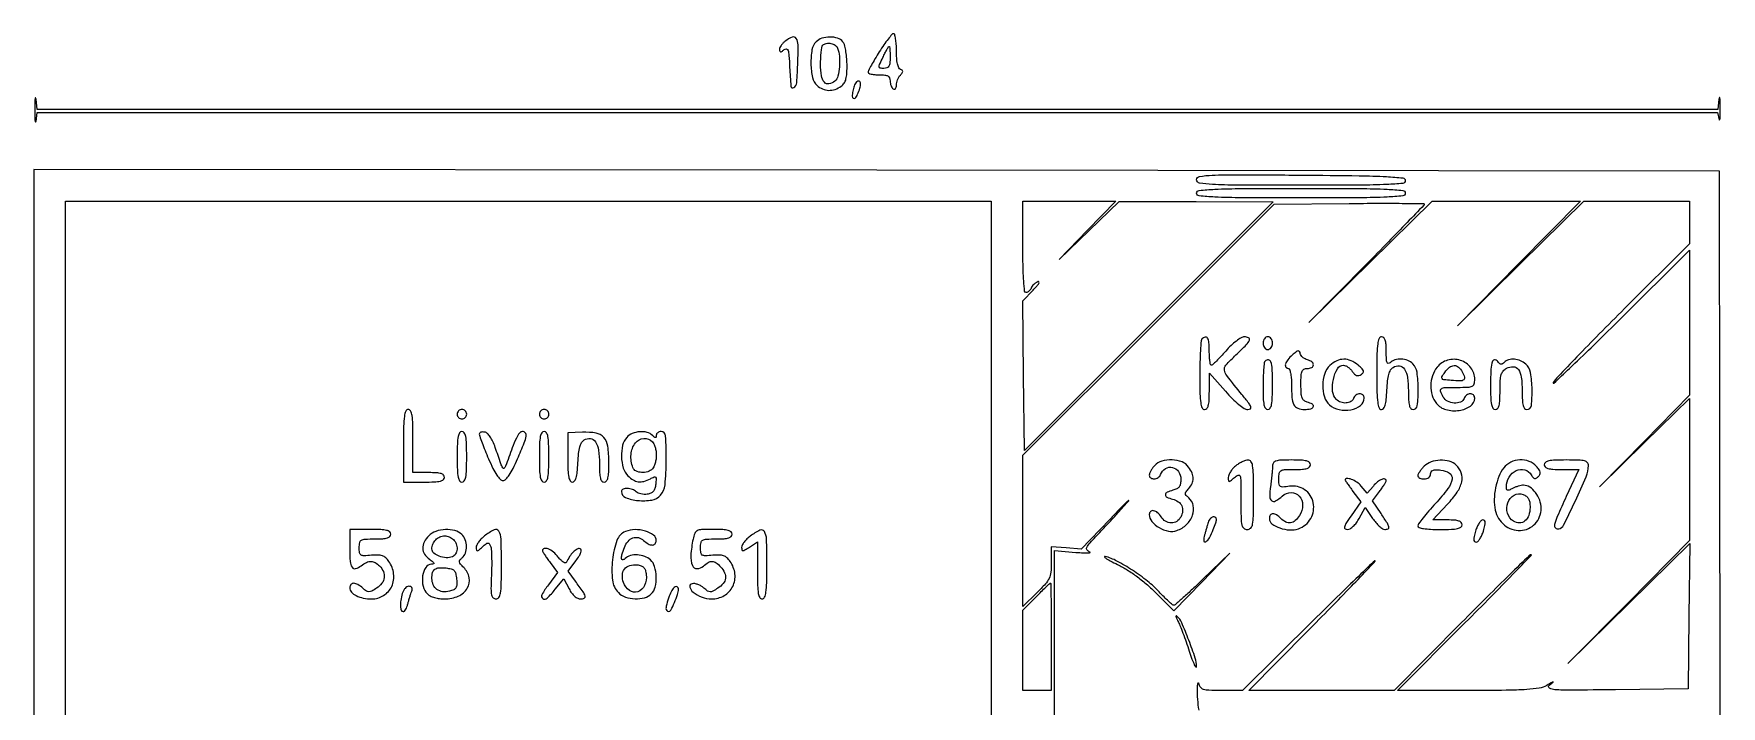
# Model space of a CAD drawing. Extents: x 24 to 558, y 17 to 570.
# Drawn here: x 24 to 558, y 357 to 570 of the extents above; entities that cross this region are included whole.
import ezdxf

# ---------------------------------------------------------------- set-up
doc = ezdxf.new("R2010")
doc.units = 0

msp = doc.modelspace()

# ---------------------------------------------------------------- linework, layer by layer
for points in [[(261.75, 567.607954, 0.041356), (261.080426, 567.006361, 0.040538), (260.514063, 566.298972, 0.043521), (260.123299, 565.595618, 0.105419), (260, 565.017313, 0.061957), (260.070833, 564.447872, 0.332554), (260.298926, 564.262974, 0.165424), (260.698316, 564.381631, 0.019016), (261.452419, 564.960511, -0.214338), (262.186518, 565.164025, -0.286866), (262.697703, 564.724132, -0.058661), (262.991009, 563.150754, -0.005898), (263.202419, 559.332956, 0.012216), (263.608292, 553.369324, 0.562264), (264.515377, 552.926676, 0.235503), (265.425497, 554.452615, 0.00974), (265.790442, 560.993358, 0.011444), (265.86396, 566.490539, 0.13553), (265.282179, 568.52191, 0.369021), (264.047443, 568.924807, 0.064508)], [(271.571429, 567.428571, 0.155855), (270.262186, 564.890096, 0.046441), (269.935217, 560.487823, 0.046394), (270.425126, 556.10829, 0.1591), (271.828741, 553.654988, 0.08157), (273.602747, 552.510924, 0.094405), (275.561489, 552.069302, 0.09229), (277.580647, 552.375616, 0.074326), (279.528166, 553.396937, 0.089059), (280.463417, 554.377452, 0.082128), (281.031756, 555.649309, 0.052628), (281.312301, 557.490725, 0.015122), (281.357881, 560.377489, 0.020218), (281.234323, 562.626517, 0.02285), (280.930452, 564.767254, 0.022865), (280.509658, 566.545036, 0.104019), (280.016141, 567.480551, 0.144922), (278.371176, 568.582498, 0.07729), (275.92839, 568.946987, 0.075309), (273.418101, 568.550916, 0.120218)], [(278.393011, 565.418213, -0.07394), (278.964954, 562.846026, -0.038911), (278.94331, 559.56483, -0.037218), (278.45778, 556.532691, -0.162634), (277.512735, 555.010569, -0.123965), (275.63407, 554.112197, -0.272466), (274.182195, 554.613778, -0.141627), (273.262452, 556.647277, -0.03586), (273, 560.301949, -0.011542), (273.048566, 562.405472, -0.015981), (273.195833, 564.286614, -0.012497), (273.404261, 565.820231, -0.157618), (273.666667, 566.333333, -0.148265), (274.788314, 566.933067, -0.097276), (276.264024, 566.937032, -0.098464), (277.616551, 566.384939, -0.156393)], [(291.577077, 564.281288, 0.005715), (290.206562, 562.033484, 0.008253), (289.050766, 560.012944, 0.004806), (288.126782, 558.295063, 0.12156), (288, 557.781288, 0.309985), (288.208161, 557.477791, 0.037218), (289.028125, 557.229503, 0.033881), (290.158527, 557.056476, 0.021041), (291.5, 557, -0.02274), (293.30331, 556.917943, -0.104224), (294.299197, 556.611358, -0.173954), (294.817287, 556.020644, -0.09416), (295, 555.059017, 0.046881), (295.074077, 554.270704, 0.046318), (295.29375, 553.50665, 0.050262), (295.616444, 552.876024, 0.111412), (296, 552.5, 0.177037), (296.378577, 552.422023, 0.188488), (296.70625, 552.6096, 0.116412), (296.927986, 553.072766, 0.05373), (297, 553.740983, -0.05628), (297.091322, 554.549725, -0.037321), (297.367188, 555.443133, -0.037413), (297.771225, 556.28193, -0.058215), (298.25, 556.925, 0.026382), (298.850113, 557.6324, 0.164145), (299, 558.076667, 0.247772), (298.821933, 558.413944, 0.062037), (298.25, 558.708333, -0.209968), (297.716309, 559.221062, -0.045497), (297.328846, 560.47109, -0.035458), (297.078823, 562.261419, -0.016969), (297, 564.583333, 0.016022), (296.933446, 566.659803, 0.026177), (296.728891, 568.408854, 0.024226), (296.438743, 569.723588, 0.338381), (296.077077, 570, 0.218228), (295.564854, 569.765258, 0.011166), (294.374496, 568.320128, 0.016106), (293.014676, 566.472569, 0.010829)], [(295, 562.5, -0.022573), (294.917853, 560.681361, -0.106747), (294.608298, 559.691068, -0.17637), (294.007407, 559.178758, -0.089448), (293.016179, 559, -0.04542), (291.878083, 559.103599, -0.33682), (291.53409, 559.480737, -0.127699), (291.659781, 560.238732, -0.006656), (292.701391, 562.5, -0.006856), (293.363879, 563.84159, -0.010816), (293.972615, 564.971875, -0.005044), (294.511906, 565.90135, -0.264675), (294.685212, 566, -0.379447), (294.811007, 565.888478, -0.007611), (294.907531, 564.971875, -0.01399), (294.977357, 563.841976, -0.008436)], [(283.606989, 553.418213, 0.02758), (283.374328, 552.695034, 0.017166), (283.178303, 551.825725, 0.017212), (283.04359, 550.952341, 0.029662), (283, 550.218213, 0.222968), (283.316499, 549.543755, 0.391917), (283.885773, 549.574388, 0.086285), (284.723941, 550.80519, 0.033089), (285.454993, 552.75, 0.075256), (285.671365, 554.250877, 0.31394), (285.172208, 554.956845, 0.322092), (284.353054, 554.724625, 0.076386)], [(24.309869, 546, 0.005559), (24.332229, 543.658363, 0.021824), (24.425035, 542.217187, 0.419909), (24.567621, 542.104745, 0.335027), (24.716254, 542.25), (25.132845, 545), (290.996871, 545), (556.860898, 545), (557.294267, 542.75, 0.535046), (557.448158, 542.685309, 0.222932), (557.593326, 542.923438, 0.021851), (557.684881, 544.328321, 0.006339), (557.703781, 546.5, 0.005597), (557.671205, 548.647231, 0.031946), (557.568458, 549.782812, 0.75035), (557.427949, 549.801074, 0.072406), (557.276604, 549.25), (556.873283, 546), (291, 546), (25.126717, 546), (24.723396, 549.25, 0.109661), (24.575098, 549.666689, 0.704391), (24.435552, 549.635938, 0.026007), (24.337968, 548.329503, 0.005246)], [(458, 523.473577, -0.386764), (457.218613, 522.614524, -0.012499), (452.151377, 522.261163, -0.009891), (443.528036, 522.046891, -0.001265), (425, 522, -0.001014), (404.753376, 522.041069, -0.012231), (396.964282, 522.263261, -0.026894), (392.893886, 522.699457, -0.367862), (391.99952, 523.75, -0.369682), (392.893666, 524.79465, -0.027518), (396.92392, 525.197588, -0.012256), (404.670719, 525.353421, -0.000995), (424.99952, 525.223577, -0.00129), (443.440785, 525.021521, -0.009861), (452.104398, 524.733279, -0.012187), (457.220449, 524.336751, -0.384724)], [(458, 519.5, -0.38529), (457.205202, 518.621684, -0.013583), (452.25, 518.261364, -0.01012), (443.711397, 518.046276, -0.001237), (425, 518, -0.001237), (406.288603, 518.046276, -0.01012), (397.75, 518.261364, -0.013583), (392.794798, 518.621684, -0.38529), (392, 519.5, -0.38529), (392.794798, 520.378316, -0.013583), (397.75, 520.738636, -0.01012), (406.288603, 520.953724, -0.001237), (425, 521, -0.001237), (443.711397, 520.953724, -0.01012), (452.25, 520.738636, -0.013583), (457.205202, 520.378316, -0.38529)], [(357.479229, 507.75), (348.500157, 498.5), (358.000078, 507.707943), (367.5, 516.915885), (391.861704, 516.824361), (416.223407, 516.732837), (376.861704, 477.360666), (337.5, 437.988496), (337.231469, 461.677521), (336.962937, 485.366547), (340.231469, 488.744605, 0.014763), (341.38085, 490.004914, 0.045627), (342.048519, 490.942755, 0.213057), (342.09324, 491.356559, 0.42969), (341.827319, 491.484013, 0.054771), (341.146929, 491.134827, 0.041291), (340.48562, 490.615053, 0.042227), (339.939445, 490.014155, 0.071852), (339.608704, 489.422681, -0.058548), (339.32314, 488.87865, -0.05921), (338.920168, 488.417913, -0.065182), (338.466347, 488.104954, -0.11894), (338.031385, 488, -0.384015), (337.561221, 488.423562, -0.008296), (337.267782, 491.764692, -0.012747), (337.062321, 496.275503, -0.005006), (337, 502.5), (337, 517), (351.729151, 517), (366.458301, 517)], [(393.666667, 473.333333, 0.179603), (393.399513, 472.750789, 0.004165), (393.195833, 469.680208, 0.008732), (393.048261, 466.033313, 0.005745), (393, 461.833333, 0.004647), (393.054217, 456.000072, 0.029758), (393.284615, 453.055556, 0.070133), (393.7272, 451.502533, 0.296545), (394.5, 451, 0.216924), (395.219628, 451.327626, 0.115219), (395.687146, 452.210691, 0.052429), (395.941325, 453.86206, 0.011375), (396.014145, 456.75), (396.02829, 462.5), (401.096984, 456.75, 0.016166), (403.281066, 454.428158, 0.02537), (405.317076, 452.595422, 0.027034), (407.060534, 451.329255, 0.14451), (408.175957, 451, 0.150176), (408.991577, 451.250625, 0.350271), (409.168758, 451.82195, 0.071647), (408.49678, 453.006089, 0.006101), (406.316563, 455.75, -0.004271), (401.528306, 461.731182, -0.129858), (400.772935, 463.477417, -0.226488), (401.240975, 465.015127, -0.016459), (404.424016, 468.272602, 0.007147), (407.703586, 471.506146, 0.086021), (408.711094, 472.958308, 0.413219), (408.442232, 473.697685, 0.110023), (407.084987, 474, 0.137229), (406.099894, 473.724444, 0.027016), (404.568948, 472.678125, 0.026799), (402.865875, 471.222755, 0.022076), (401.208915, 469.5, -0.00729), (399.645795, 467.775562, -0.010951), (398.228139, 466.321875, -0.006063), (397.005373, 465.150542, -0.190193), (396.623928, 465, -0.355204), (396.377775, 465.200118, -0.016954), (396.183279, 466.321875, -0.021425), (396.04494, 467.774779, -0.013022), (396, 469.5, 0.021525), (395.883749, 472.199088, 0.115687), (395.429193, 473.587297, 0.326232), (394.676072, 473.899793, 0.137869)], [(413, 472, 0.072314), (413.111864, 471.230589, 0.08892), (413.4375, 470.583333, 0.10214), (413.924246, 470.153209, 0.130775), (414.5, 470, 0.130775), (415.075754, 470.153209, 0.10214), (415.5625, 470.583333, 0.08892), (415.888136, 471.230589, 0.072314), (416, 472, 0.072314), (415.888136, 472.769411, 0.08892), (415.5625, 473.416667, 0.10214), (415.075754, 473.846791, 0.130775), (414.5, 474, 0.130775), (413.924246, 473.846791, 0.10214), (413.4375, 473.416667, 0.08892), (413.111864, 472.769411, 0.072314)], [(449, 462.5, 0.004459), (449.054483, 456.390208, 0.026953), (449.281571, 453.229642, 0.05836), (449.704374, 451.518288, 0.312627), (450.452283, 451, 0.23729), (451.152621, 451.352197, 0.090616), (451.649224, 452.359244, 0.045738), (451.988704, 454.163473, 0.011543), (452.202283, 457.146024, -0.014605), (452.430183, 460.076556, -0.039958), (452.815479, 462.116309, -0.0594), (453.378186, 463.504043, -0.127259), (454.166177, 464.338035, -0.173734), (456.149801, 464.774453, -0.220579), (457.718949, 463.787005, -0.109752), (458.706638, 461.133116, -0.034427), (459, 456.877555, 0.01095), (459.064946, 453.912188, 0.051565), (459.313802, 452.229593, 0.114667), (459.778724, 451.332649, 0.219488), (460.5, 451, 0.381734), (461.82922, 452.187923, 0.029284), (462.10833, 457.390224, 0.031959), (461.736508, 462.782482, 0.164628), (460.428571, 465.428571, 0.102411), (458.801849, 466.497345, 0.08164), (456.745924, 466.944709, 0.084647), (454.725721, 466.706126, 0.125389), (453.2, 465.8, -0.189643), (452.644233, 465.558074, -0.330343), (452.25, 465.829167, -0.073105), (452.045596, 466.925377, -0.0096), (452, 469.3, 0.015532), (451.928898, 471.588372, 0.061781), (451.670213, 472.966667, 0.125112), (451.201217, 473.718295, 0.193359), (450.5, 474, 0.303591), (449.72187, 473.479566, 0.065619), (449.282609, 471.833333, 0.028132), (449.053509, 468.719975, 0.004301)], [(413.666667, 466.333333, 0.169247), (413.402069, 465.785689, 0.007906), (413.195833, 463.708333, 0.012318), (413.048411, 461.19147, 0.008468), (413, 458.333333, 0.007908), (413.060198, 454.527492, 0.042558), (413.301136, 452.472222, 0.100052), (413.760271, 451.389897, 0.247409), (414.5, 451, 0.258593), (415.246922, 451.413981, 0.093584), (415.703125, 452.583333, 0.039364), (415.94137, 454.808516, 0.006994), (416, 459, 0.009901), (415.905526, 463.770384, 0.067213), (415.498571, 466.087891, 0.299879), (414.725871, 466.71281, 0.224343)], [(422.25, 468.222412, 0.044735), (420.825931, 466.740576, 0.097379), (420.097975, 465.348987, 0.217784), (420.229709, 464.421248, 0.255574), (421, 464, -0.320647), (421.38961, 463.721513, -0.032273), (421.70625, 462.555275, -0.031014), (421.927784, 460.966969, -0.019147), (422, 459.081787, 0.017757), (422.154228, 454.740519, 0.100119), (422.770987, 452.517158, 0.184163), (424.008987, 451.39494, 0.093303), (426.106989, 451, 0.046368), (428.113404, 451.186469, 0.258966), (428.915147, 451.851064, 0.376034), (428.629739, 452.639068, 0.062123), (427, 453.289749, -0.10754), (425.979729, 453.808056, -0.136952), (425.373832, 454.66708, -0.07193), (425.07563, 456.149787, -0.013715), (425, 458.90638, -0.011185), (425.064239, 461.777589, -0.08254), (425.348162, 463.113298, -0.189912), (425.95231, 463.762449, -0.111948), (427, 464, 0.103725), (428.411783, 464.29606, 0.2923), (428.946928, 465.097708, 0.249764), (428.468107, 466.041148, 0.089199), (427.05356, 466.696245, -0.06161), (426.286614, 467.001545, -0.055999), (425.589717, 467.49256, -0.059585), (425.063063, 468.085696, -0.101775), (424.80356, 468.692332, 0.094432), (424.536443, 469.342777, 0.30245), (424.126585, 469.518684, 0.119646), (423.475336, 469.227738, 0.014391)], [(434.188561, 464.961045, 0.127257), (432.520452, 462.344867, 0.075237), (431.911196, 458.669494, 0.076016), (432.416571, 455.021464, 0.137312), (434.012905, 452.488321, 0.132879), (437.055794, 450.937453, 0.10008), (440.827053, 450.908617, 0.118233), (443.861533, 452.290107, 0.231034), (445, 454.622445, 0.206268), (444.583871, 455.588236, 0.20103), (443.589987, 455.962749, 0.155518), (442.416448, 455.541046, 0.13859), (441.638374, 454.5, -0.173264), (440.767042, 453.485302, -0.116279), (439.286323, 453.04887, -0.10241), (437.604305, 453.301363, -0.108495), (436.2, 454.2, -0.176674), (435.022731, 456.729103, -0.073593), (435.255632, 460.542395, -0.07919), (436.533892, 463.877838, -0.267836), (438.47848, 465, -0.106701), (439.115134, 464.862572, -0.046419), (439.870867, 464.431906, -0.043098), (440.618734, 463.805963, -0.044218), (441.241173, 463.066064, 0.043152), (441.951079, 462.218538, 0.113345), (442.61827, 461.798796, 0.143325), (443.300733, 461.763878, 0.087167), (444.047877, 462.086379, 0.081721), (444.682606, 462.671154, 0.24567), (444.785646, 463.232747, 0.125943), (444.367783, 463.912918, 0.017878), (443.139216, 465.020315, 0.071236), (440.86117, 466.43458, 0.105383), (438.565978, 466.907895, 0.108183), (436.321109, 466.400829, 0.078246)], [(468.07258, 464.365141, 0.085745), (466.619884, 461.676964, 0.076848), (466.080203, 458.551333, 0.078511), (466.511572, 455.470601, 0.096508), (467.871159, 452.910784, 0.158869), (470.886615, 450.956491, 0.100366), (475.108756, 450.70343, 0.115877), (478.665001, 452.086542, 0.247142), (480, 454.622445, 0.206268), (479.583871, 455.588236, 0.20103), (478.589987, 455.962749, 0.155518), (477.416448, 455.541046, 0.13859), (476.638374, 454.5, -0.210241), (475.503549, 453.354815, -0.110741), (473.487184, 453.039931, -0.10128), (471.381628, 453.617093, -0.15369), (470.035184, 454.934259, -0.036989), (469.211889, 456.79053, -0.340459), (469.465901, 457.575952, -0.144155), (470.59174, 457.943266, -0.007258), (474.5, 458, 0.008616), (477.900424, 458.058601, 0.098356), (479.2, 458.363636, 0.221767), (479.80498, 459.070774, 0.067911), (480, 460.5, 0.163936), (478.748157, 464.215464, 0.153042), (475.46971, 466.541675, 0.149948), (471.396261, 466.605628, 0.156842)], [(476.045837, 462.914354, -0.046957), (476.75682, 461.221178, -0.311606), (476.499906, 460.391919, -0.173603), (475.415289, 460.029546, -0.016408), (472.572206, 460.183654, -0.008754), (470.221634, 460.430121, -0.196556), (469.637134, 460.757176, -0.311144), (469.598713, 461.311572, -0.019888), (470.528589, 462.75, -0.067063), (472.011021, 464.349038, -0.166389), (473.486189, 464.903518, -0.189735), (474.858553, 464.409969, -0.090031)], [(485, 459, 0.006994), (485.05863, 454.808516, 0.039364), (485.296875, 452.583333, 0.093584), (485.753078, 451.413981, 0.258593), (486.5, 451, 0.221301), (487.222531, 451.336261, 0.113804), (487.687131, 452.244136, 0.050928), (487.935408, 453.949156, 0.010708), (488, 456.964816, -0.012098), (488.078664, 460.215399, -0.058985), (488.3828, 462.028195, -0.105644), (489.003503, 463.179211, -0.093856), (490.063922, 464.03421, -0.132702), (492.237841, 464.537566, -0.23696), (493.809494, 463.675564, -0.121587), (494.739664, 461.217827, -0.029964), (495, 456.877555, 0.01095), (495.064946, 453.912188, 0.051565), (495.313802, 452.229593, 0.114667), (495.778724, 451.332649, 0.219488), (496.5, 451, 0.380786), (497.905919, 452.252287, 0.034608), (498.141828, 457.346649, 0.036137), (497.633016, 462.677634, 0.168527), (496.171259, 465.345012, 0.079844), (494.478006, 466.445239, 0.083759), (492.553014, 466.936229, 0.092028), (490.727959, 466.751399, 0.125891), (489.312868, 465.912868, -0.047458), (488.768438, 465.463023, -0.150038), (488.321227, 465.325735, -0.181024), (487.927179, 465.473233, -0.075363), (487.553851, 465.912868, 0.193365), (486.493267, 466.694644, 0.38502), (485.638951, 466.247854, 0.075314), (485.126799, 463.766439, 0.013299)], [(141, 439.5), (141, 428), (147.5, 428, 0.00942), (150.824386, 428.06264, 0.047315), (152.666667, 428.307692, 0.108427), (153.642085, 428.770252, 0.232029), (154, 429.5, 0.200296), (153.704941, 430.20701, 0.122766), (152.916667, 430.675, 0.058865), (151.460489, 430.930757, 0.014068), (149, 431), (144, 431), (144, 441, 0.005163), (143.944758, 446.350044, 0.032071), (143.7125, 449.083333, 0.076301), (143.26579, 450.52133, 0.286822), (142.5, 451, 0.303591), (141.72187, 450.479566, 0.065619), (141.282609, 448.833333, 0.028132), (141.053509, 445.719975, 0.004301)], [(158, 449.5, 0.099038), (158.114514, 448.927543, 0.097945), (158.440625, 448.440625, 0.097945), (158.927543, 448.114514, 0.099038), (159.5, 448, 0.099038), (160.072457, 448.114514, 0.097945), (160.559375, 448.440625, 0.097945), (160.885486, 448.927543, 0.099038), (161, 449.5, 0.099038), (160.885486, 450.072457, 0.097945), (160.559375, 450.559375, 0.097945), (160.072457, 450.885486, 0.099038), (159.5, 451, 0.099038), (158.927543, 450.885486, 0.097945), (158.440625, 450.559375, 0.097945), (158.114514, 450.072457, 0.099038)], [(184, 449.5, 0.099038), (184.114514, 448.927543, 0.097945), (184.440625, 448.440625, 0.097945), (184.927543, 448.114514, 0.099038), (185.5, 448, 0.099038), (186.072457, 448.114514, 0.097945), (186.559375, 448.440625, 0.097945), (186.885486, 448.927543, 0.099038), (187, 449.5, 0.099038), (186.885486, 450.072457, 0.097945), (186.559375, 450.559375, 0.097945), (186.072457, 450.885486, 0.099038), (185.5, 451, 0.099038), (184.927543, 450.885486, 0.097945), (184.440625, 450.559375, 0.097945), (184.114514, 450.072457, 0.099038)], [(158, 436, 0.006994), (158.05863, 431.808516, 0.039364), (158.296875, 429.583333, 0.093584), (158.753078, 428.413981, 0.258593), (159.5, 428, 0.258593), (160.246922, 428.413981, 0.093584), (160.703125, 429.583333, 0.039364), (160.94137, 431.808516, 0.006994), (161, 436, 0.006994), (160.94137, 440.191484, 0.039364), (160.703125, 442.416667, 0.093584), (160.246922, 443.586019, 0.258593), (159.5, 444, 0.258593), (158.753078, 443.586019, 0.093584), (158.296875, 442.416667, 0.039364), (158.05863, 440.191484, 0.006994)], [(165, 443.172286, 0.08538), (165.111515, 442.523991, 0.004184), (165.858271, 440.47226, 0.006683), (166.802473, 438.043614, 0.004766), (167.921773, 435.348962, 0.013635), (169.302156, 432.343023, 0.032882), (170.524924, 430.224646, 0.043972), (171.604616, 428.881616, 0.204215), (172.5, 428.5, 0.204215), (173.395384, 428.881616, 0.043972), (174.475076, 430.224646, 0.032882), (175.697844, 432.343023, 0.013635), (177.078227, 435.348962, 0.004693), (179.200252, 440.45551, 0.051623), (179.815084, 442.583253, 0.221376), (179.555552, 443.568436, 0.22296), (178.635858, 444, 0.239479), (177.7249, 443.537144, 0.044766), (176.729759, 441.881186, 0.023511), (175.432697, 438.852513, 0.004079), (173.299953, 433, -0.142392), (172.855633, 432.383099, -0.463609), (172.426275, 432.472147, -0.040532), (171.828995, 433.820279, -0.001555), (170.039159, 438.996282, 0.026496), (169.294683, 440.845192, 0.040703), (168.441941, 442.344488, 0.048842), (167.564337, 443.394701, 0.149177), (166.75, 443.819606, 0.052565), (166.080161, 443.873117, 0.082429), (165.514062, 443.764361, 0.114116), (165.138197, 443.517279, 0.192841)], [(184, 436, 0.006994), (184.05863, 431.808516, 0.039364), (184.296875, 429.583333, 0.093584), (184.753078, 428.413981, 0.258593), (185.5, 428, 0.258593), (186.246922, 428.413981, 0.093584), (186.703125, 429.583333, 0.039364), (186.94137, 431.808516, 0.006994), (187, 436, 0.006994), (186.94137, 440.191484, 0.039364), (186.703125, 442.416667, 0.093584), (186.246922, 443.586019, 0.258593), (185.5, 444, 0.258593), (184.753078, 443.586019, 0.093584), (184.296875, 442.416667, 0.039364), (184.05863, 440.191484, 0.006994)], [(193, 435.782516, 0.007503), (193.059943, 431.788315, 0.038638), (193.296652, 429.589704, 0.086814), (193.737964, 428.408955, 0.266001), (194.452283, 428, 0.23729), (195.152621, 428.352197, 0.090616), (195.649224, 429.359244, 0.045738), (195.988704, 431.163473, 0.011543), (196.202283, 434.146024, -0.014605), (196.430183, 437.076556, -0.039958), (196.815479, 439.116309, -0.0594), (197.378186, 440.504043, -0.127259), (198.166177, 441.338035, -0.173734), (200.149801, 441.774453, -0.220579), (201.718949, 440.787005, -0.109752), (202.706638, 438.133116, -0.034427), (203, 433.877555, 0.01095), (203.064946, 430.912188, 0.051565), (203.313802, 429.229593, 0.114667), (203.778724, 428.332649, 0.219488), (204.5, 428, 0.228991), (205.227735, 428.351734, 0.109993), (205.690898, 429.307502, 0.048311), (205.936831, 431.110077, 0.009763), (206, 434.345012, 0.035057), (205.644425, 439.410169, 0.14672), (204.380768, 442.154417, 0.17198), (201.948605, 443.506187, 0.052584), (197.686211, 443.768985), (193, 443.565031)], [(211.654988, 442.171259, 0.128271), (210.34397, 439.655578, 0.063486), (209.987478, 436.046732, 0.06342), (210.548315, 432.457651, 0.1266), (212, 430, 0.058798), (213.670535, 428.682113, 0.105785), (215.308916, 428.10313, 0.102572), (217.076011, 428.236846, 0.05291), (219.139361, 429.074584, -0.026532), (220.302851, 429.619982, -0.306553), (220.77123, 429.520336, -0.209213), (220.967703, 428.988349, -0.013846), (220.823619, 427.324584, -0.044824), (220.542933, 425.965505, -0.103341), (220.04584, 425.053858, -0.11612), (219.267758, 424.48124, -0.065765), (218.134665, 424.165335, -0.046072), (217.14946, 424.117539, -0.04264), (216.145527, 424.247598, -0.045419), (215.269762, 424.523152, -0.097756), (214.684665, 424.915335, 0.11408), (213.46403, 425.677588, 0.076515), (211.838215, 425.970598, 0.096652), (210.490075, 425.743165, 0.312342), (210, 425.035184, 0.304812), (211.281444, 423.128458, 0.072606), (215.189017, 422.162362, 0.066266), (219.58395, 422.315897, 0.168563), (222.345012, 423.828741, 0.16285), (223.771879, 427.087596, 0.02054), (224.151823, 434.873881, 0.016659), (223.952971, 442.630248, 0.397052), (222.5, 444, 0.078509), (221.926996, 443.909471, 0.090584), (221.440625, 443.6475, 0.10078), (221.115468, 443.257657, 0.124206), (221, 442.8, -0.051663), (220.943785, 442.257401, -0.354955), (220.75, 442.1, -0.180052), (220.421376, 442.222304, -0.018208), (219.8, 442.8, 0.137901), (218.11011, 443.748198, 0.078735), (215.759815, 443.936874, 0.076507), (213.3936, 443.383445, 0.113675)], [(219.8, 440.8, -0.093371), (220.261476, 440.124296, -0.035226), (220.6475, 439.041875, -0.033385), (220.911476, 437.774826, -0.034678), (221, 436.5, -0.034678), (220.911476, 435.225174, -0.033385), (220.6475, 433.958125, -0.035226), (220.261476, 432.875704, -0.093371), (219.8, 432.2, -0.121831), (218.280545, 431.283131, -0.090756), (216.328845, 431.048893, -0.099899), (214.57745, 431.516131, -0.188315), (213.606989, 432.581787, -0.111929), (213.002056, 436.769021, -0.142537), (214.380115, 440.401285, -0.215795), (217.007067, 441.836195, -0.218445)], [(378.654988, 433.171259, 0.028703), (378.021601, 432.385074, 0.029174), (377.486153, 431.535654, 0.030498), (377.111052, 430.745343, 0.095833), (377, 430.171259, 0.252088), (377.457244, 429.321978, 0.164609), (378.558524, 429.032862, 0.127532), (379.828705, 429.458378, 0.158159), (380.608704, 430.422681, -0.162754), (382.145707, 432.288425, -0.200402), (384.352231, 432.652367, -0.1887), (386.261111, 431.332061, -0.149262), (387, 428.912063, -0.04261), (386.876192, 427.46191, -0.112906), (386.477948, 426.507219, -0.1223), (385.727394, 425.865549, -0.054567), (384.5, 425.410644, 0.041127), (382.622117, 424.771381, 0.287829), (382.0999, 424.00801, 0.30616), (382.570866, 423.247943, 0.044019), (384.389699, 422.61704, -0.091043), (386.186252, 421.798553, -0.135119), (387.284967, 420.475721, -0.136431), (387.545904, 418.787063, -0.093652), (386.96123, 416.927558, -0.129964), (385.687871, 415.560362, -0.144528), (383.956555, 415.071178, -0.137656), (382.17266, 415.594376, -0.113906), (380.767927, 417, 0.07518), (379.64535, 418.310474, 0.1295), (378.362846, 418.937649, 0.237065), (377.421668, 418.678918, 0.215558), (377.015313, 417.75, 0.171349), (377.833766, 415.51928, 0.08858), (380.12839, 413.574576, 0.084639), (383.069211, 412.476133, 0.133159), (385.741316, 412.680052, 0.105273), (388.809914, 414.564389, 0.116484), (390.710467, 417.475417, 0.137063), (390.939808, 420.567033, 0.171577), (389.474772, 423.020938, -0.035232), (388.666378, 423.794153, -0.186416), (388.449543, 424.35553, -0.160673), (388.651231, 424.966959, -0.024584), (389.474772, 425.972123, 0.068993), (390.558676, 427.563981, 0.116688), (390.921101, 429.128043, 0.104338), (390.55776, 430.811675, 0.047672), (389.443296, 432.777494, 0.148188), (387.368936, 434.405942, 0.083904), (384.213467, 435.058408, 0.08274), (380.973513, 434.639367, 0.13621)], [(404.25, 433.056438, 0.04105), (403.389084, 432.209317, 0.0389), (402.660937, 431.218286, 0.041408), (402.15861, 430.237005, 0.097901), (402, 429.43472, 0.026253), (402.052911, 428.427693, 0.393176), (402.295937, 428.216004, 0.170205), (402.732052, 428.38506, 0.007145), (404, 429.5, -0.090223), (405.145622, 430.211252, -0.446751), (405.744811, 429.910906, -0.064116), (405.970156, 428.285872, -0.002434), (406, 422.154988, 0.004376), (406.048757, 416.584555, 0.049434), (406.304615, 414.394373, 0.167251), (406.914468, 413.391856, 0.174965), (408, 413, 0.200111), (409.095955, 413.456922, 0.151374), (409.704545, 414.625, 0.041619), (409.954193, 417.199618, 0.003368), (410, 424, 0.00383), (409.950811, 430.421142, 0.035745), (409.710983, 433.17783, 0.112827), (409.182062, 434.490845, 0.250596), (408.25, 434.966731, 0.076116), (407.421029, 434.823623, 0.030674), (406.353125, 434.391859, 0.029475), (405.24002, 433.777277, 0.032976)], [(416, 433.139571, -0.019639), (415.960311, 432.129523, -0.004744), (415.813197, 430.462769, -0.004862), (415.607514, 428.552282, -0.004812), (415.364076, 426.639571, 0.030329), (415.121763, 423.439516, 0.229168), (415.743685, 422.103306, 0.317254), (416.984918, 422.016024, 0.047873), (419.099596, 423.590133, -0.180058), (421.893034, 424.703487, -0.220162), (424.445701, 423.592671, -0.185203), (425.538202, 420.696227, -0.144613), (424.559875, 417.451037, -0.062678), (423.16214, 415.8091, -0.146282), (421.722854, 415.114077, -0.159282), (420.222447, 415.350894, -0.078396), (418.642857, 416.5, 0.053676), (417.274679, 417.602213, 0.147085), (416.094081, 417.940198, 0.250676), (415.312591, 417.50871, 0.14477), (415, 416.451726, 0.237388), (415.825401, 414.811193, 0.07532), (418.315726, 413.488815, 0.067806), (421.441968, 412.847331, 0.100943), (424.200938, 413.219892, 0.181902), (428.104212, 416.47632, 0.182423), (428.886885, 421.493491, 0.192027), (426.167532, 425.594161, 0.19405), (421.387426, 426.675445, -0.017337), (419.312693, 426.412204, -0.178219), (418.491539, 426.631705, -0.215871), (418.093442, 427.30859, -0.026614), (418, 429.062871, -0.040999), (418.145215, 430.83087, -0.22251), (418.675586, 431.603144, -0.123631), (419.817325, 431.93778, -0.009774), (423, 432, 0.014068), (425.460489, 432.069243, 0.058865), (426.916667, 432.325, 0.122766), (427.704941, 432.79299, 0.200296), (428, 433.5, 0.222027), (427.662288, 434.22303, 0.113455), (426.75, 434.6875, 0.050675), (425.035942, 434.935548, 0.010614), (422, 435, 0.008915), (418.631707, 434.939941, 0.06635), (417.056266, 434.672482, 0.171889), (416.292101, 434.102195, 0.148381)], [(464, 433, 0.022886), (463.234415, 432.160928, 0.026473), (462.5875, 431.29375, 0.026952), (462.125512, 430.512642, 0.120635), (462, 430, 0.191087), (462.151477, 429.618118, 0.088204), (462.5875, 429.29375, 0.068025), (463.234582, 429.073693, 0.048028), (464, 429, 0.072004), (464.786125, 429.113799, 0.094265), (465.430176, 429.44542, 0.1073), (465.850118, 429.950574, 0.12052), (466, 430.563358, -0.13612), (466.196581, 431.272065, -0.167148), (466.719605, 431.71118, -0.092094), (467.678211, 431.889089, -0.023993), (469.25, 431.813358, -0.122517), (471.989169, 430.844602, -0.294587), (472.817362, 428.960118, -0.124512), (471.508137, 425.919989, -0.023131), (467.554384, 421.232084, 0.008633), (465.426384, 418.85246, 0.012396), (463.6316, 416.667084, 0.00825), (462.222335, 414.798919, 0.15876), (462, 414.116343, 0.329222), (462.36017, 413.628631, 0.035131), (463.817618, 413.289869, 0.028275), (465.996577, 413.0677, 0.011269), (469, 413, 0.008455), (472.613168, 413.061101, 0.044348), (474.583333, 413.303571, 0.103378), (475.622643, 413.764111, 0.241448), (476, 414.5, 0.191876), (475.721138, 415.199918, 0.125563), (474.977193, 415.669126, 0.062425), (473.615335, 415.928474, 0.015875), (471.363158, 416), (466.726316, 416), (471.363158, 420.957159, 0.03823), (474.447358, 424.805624, 0.094344), (475.887297, 428.109182, 0.136977), (475.747984, 430.9301, 0.129117), (474.171259, 433.345012, 0.114308), (471.940882, 434.586555, 0.078716), (469.059092, 434.943399, 0.078255), (466.190929, 434.391503, 0.11022)], [(489.155505, 432.470563, 0.074666), (487.637531, 429.803688, 0.042526), (486.597954, 426.234262, 0.041971), (486.162906, 422.451802, 0.061785), (486.472453, 419.125419, 0.168492), (489.371676, 414.397217, 0.182831), (494.470422, 412.6779, 0.199671), (499.102171, 414.805457, 0.188704), (501, 419.654988, 0.086869), (500.546746, 422.244145, 0.075604), (499.231426, 424.666043, 0.082671), (497.396148, 426.401261, 0.149196), (495.434259, 427, 0.049213), (494.696941, 426.927252, 0.022722), (493.760265, 426.695915, 0.022248), (492.789539, 426.361184, 0.028721), (491.934259, 425.964816, -0.025079), (490.929924, 425.490461, -0.170538), (490.390399, 425.461689, -0.267343), (490.091791, 425.773494, -0.060402), (490, 426.530558, -0.136627), (490.849196, 429.580274, -0.147823), (493.134278, 431.642306, -0.180853), (495.831644, 431.866091, -0.198036), (497.888031, 430.25, 0.037043), (498.444823, 429.414372, 0.171131), (498.926561, 429.105589, 0.201796), (499.445039, 429.193104, 0.053791), (500.114093, 429.726371, 0.080173), (500.633501, 430.438191, 0.164141), (500.732166, 431.113902, 0.111846), (500.401055, 431.890212, 0.027417), (499.521384, 432.976371, 0.118475), (497.196961, 434.564488, 0.103439), (494.282265, 435.027052, 0.102147), (491.396174, 434.282899, 0.112559)], [(502, 433.5, 0.210444), (502.314797, 432.785189, 0.118739), (503.159036, 432.318754, 0.054874), (504.732631, 432.066836, 0.012277), (507.454217, 432), (512.908434, 432), (508.954217, 423.400432, 0.004034), (506.115491, 417.093231, 0.046784), (505.260712, 414.525468, 0.256612), (505.551907, 413.491552, 0.254088), (506.583552, 413.176676, 0.230759), (508.104419, 414.344855, 0.006274), (511.852964, 422.111181, 0.01035), (515.2167, 429.716166, 0.094005), (515.963558, 433.25, 0.188066), (515.634279, 434.149361, 0.151603), (514.748726, 434.688802, 0.05434), (512.912534, 434.943138, 0.007266), (509, 435, 0.008455), (505.386832, 434.938899, 0.044348), (503.416667, 434.696429, 0.103378), (502.377357, 434.235889, 0.241448)], [(439, 428.69428, 0.147032), (439.062369, 428.486773, 0.002573), (439.72136, 427.500617, 0.006252), (440.514555, 426.357818, 0.004096), (441.455692, 425.060056), (443.911384, 421.731552), (440.907652, 417.365776, 0.00706), (439.236354, 414.861634, 0.077596), (438.745896, 413.761941, 0.327356), (438.952518, 413.226182, 0.143469), (439.724555, 413, 0.137142), (440.577604, 413.238463, 0.052982), (441.563385, 413.989469, 0.045472), (442.553844, 415.11191, 0.034547), (443.430185, 416.500221), (445.315179, 420.000442), (447.69364, 416.500221, 0.026441), (448.711657, 415.1603, 0.032356), (449.803464, 414.02819, 0.034084), (450.818335, 413.223017, 0.151787), (451.536051, 413, 0.106545), (452.554396, 413.219491, 0.358836), (452.833814, 413.787496, 0.082828), (452.338302, 414.968843, 0.005542), (450.341055, 418.060818), (447.68211, 422.078756), (449.841055, 424.998885, 0.008218), (450.6681, 426.156861, 0.011498), (451.36581, 427.219997, 0.007985), (451.909517, 428.123327, 0.132222), (452, 428.459507, 0.360429), (451.575462, 428.971934, 0.146787), (450.608418, 428.87057, 0.071877), (449.238043, 428.050179, 0.046015), (447.910293, 426.75), (446, 424.5), (444.089707, 426.75, 0.070361), (442.724799, 427.962617, 0.055306), (440.963672, 428.869193, 0.076897), (439.514832, 429.180128, 0.431279)], [(497.5, 419.994433, -0.080552), (497.086952, 417.447223, -0.139146), (495.887321, 415.686299, -0.175472), (494.161212, 415.058484, -0.14114), (492.25, 415.605977, -0.185197), (490.353795, 418.125673, -0.156681), (490.460925, 421.478072, -0.17835), (492.445409, 423.854473, -0.222663), (495.278618, 424.092636, -0.070727), (496.338618, 423.519689, -0.109771), (497.017804, 422.738047, -0.089434), (497.386048, 421.620539, -0.034995)], [(395.646735, 415.25, -0.000755), (395.413872, 414.419856, -0.00036), (395.112078, 413.353125, -0.000357), (394.795206, 412.239207, -0.000508), (394.511959, 411.25, 0.073279), (394.265628, 409.417115, 0.587211), (394.853796, 409.098718, 0.127452), (396.042557, 410.370929, 0.030928), (397.267865, 413, 0.010161), (398.054281, 415.128113, 0.069847), (398.269001, 416.219942, 0.216556), (398.05488, 416.769046, 0.195552), (397.486942, 417, 0.116781), (396.93356, 416.868963, 0.073949), (396.388612, 416.485937, 0.067659), (395.934418, 415.918969, 0.067182)], [(124, 407.059017, 0.015769), (124.133252, 402.834912, 0.128696), (124.733904, 401.016641, 0.332236), (125.83707, 400.608658, 0.090404), (127.602678, 401.50023, -0.045957), (129.315782, 402.564926, -0.119699), (130.720633, 402.887888, -0.132198), (132.02931, 402.518406, -0.061918), (133.428571, 401.428571, -0.095558), (134.637242, 399.64223, -0.135595), (134.893643, 397.75136, -0.130226), (134.141751, 395.941583, -0.084701), (132.474377, 394.391254, -0.019575), (130.934715, 393.466464, -0.124747), (130.059384, 393.239654, -0.152547), (129.269319, 393.481831, -0.033855), (128.145636, 394.368201, 0.048398), (126.572876, 395.536362, 0.126128), (125.232987, 395.937938, 0.23527), (124.361748, 395.546903, 0.173403), (124, 394.535184, 0.188611), (124.526887, 393.188114, 0.088642), (126.041494, 392.040783, 0.068768), (128.286393, 391.261431, 0.049247), (130.934259, 391, 0.139868), (134.72493, 392.081542, 0.147295), (137.283635, 394.984534, 0.139738), (137.891737, 398.946955, 0.122003), (136.377883, 402.870884, 0.053071), (135.367109, 404.030198, 0.102257), (134.317472, 404.664946, 0.082846), (132.953093, 404.905858, 0.02614), (130.877883, 404.816964, -0.014322), (128.500595, 404.658793, -0.149403), (127.56588, 404.906263, -0.221503), (127.117216, 405.591965, -0.035874), (127, 407.223574, -0.047754), (127.156821, 408.86179, -0.221791), (127.700219, 409.611179, -0.117322), (128.864991, 409.9377, -0.009935), (132, 410, 0.014068), (134.460489, 410.069243, 0.058865), (135.916667, 410.325, 0.122766), (136.704941, 410.79299, 0.200296), (137, 411.5, 0.232029), (136.642085, 412.229748, 0.108427), (135.666667, 412.692308, 0.047315), (133.824386, 412.93736, 0.00942), (130.5, 413), (124, 413)], [(149, 411, 0.076737), (147.550409, 409.021113, 0.127925), (147.093161, 407.019484, 0.137814), (147.678166, 405.153384, 0.095815), (149.222506, 403.556704, -0.012266), (150.301537, 402.760766, -0.135555), (150.619496, 402.33483, -0.450488), (150.489991, 402.082842, -0.062467), (149.829495, 402, 0.259136), (148.03331, 401.002077, 0.106377), (147.059587, 398.289203, 0.090137), (147.213787, 395.020573, 0.140531), (148.571429, 392.571429, 0.088812), (149.45947, 391.953083, 0.038214), (150.817857, 391.45, 0.035443), (152.418873, 391.113034, 0.03416), (154.071429, 391, 0.103086), (158.351357, 391.89188, 0.155447), (161.194486, 394.38207, 0.185879), (161.783639, 397.704739, 0.149428), (160.066912, 400.933088, -0.021734), (159.051707, 402.040607, -0.135748), (158.735165, 402.733314, -0.203482), (158.885393, 403.3401, -0.05854), (159.566912, 404.055532, 0.134401), (160.608005, 405.542346, 0.090857), (160.944639, 407.596249, 0.086661), (160.531213, 409.726967, 0.105605), (159.428571, 411.428571, 0.134258), (157.299001, 412.643581, 0.073288), (154.286103, 412.96184, 0.071849), (151.238263, 412.392969, 0.114857)], [(166.634859, 410.92742, 0.033817), (165.626557, 410.017554, 0.036128), (164.77399, 408.998828, 0.038783), (164.179475, 408.022777, 0.117932), (164, 407.272432, 0.047997), (164.076399, 406.478394, 0.389019), (164.345652, 406.279198, 0.148573), (164.832784, 406.485182, 0.010132), (165.979151, 407.481132, -0.014603), (167.144753, 408.475647, -0.148946), (167.727694, 408.709455, -0.276589), (168.152804, 408.502022, -0.052734), (168.560492, 407.702955, -0.075782), (168.779484, 406.700772, -0.008558), (168.888458, 404.371207, -0.010212), (168.914174, 401.577758, -0.008132), (168.831341, 398.564508, 0.005953), (168.692735, 394.212877, 0.051362), (168.852992, 392.279456, 0.156573), (169.351542, 391.358032, 0.193758), (170.25, 390.997672, 0.247764), (171.182289, 391.491448, 0.110506), (171.710174, 392.821376, 0.035586), (171.950468, 395.589363, 0.003863), (172, 402, 0.007336), (171.88304, 409.971491, 0.128651), (171.161325, 412.43271, 0.392046), (169.681877, 412.861979, 0.050457)], [(211.22896, 412.330706, 0.215117), (208.562662, 409.550525, 0.056539), (207.135323, 403.392341, 0.056248), (207.119642, 396.915828, 0.170484), (209, 393, 0.114857), (211.238263, 391.607031, 0.071849), (214.286103, 391.03816, 0.073288), (217.299001, 391.356419, 0.134258), (219.428571, 392.571429, 0.139312), (220.640922, 394.74619, 0.063985), (220.980446, 398.001683, 0.064002), (220.486013, 401.235718, 0.139824), (219.171259, 403.345012, 0.095675), (217.327374, 404.462343, 0.074389), (215.026899, 404.941908, 0.078261), (212.807096, 404.721006, 0.133282), (211.2, 403.8, -0.142563), (210.422468, 403.373028, -0.455859), (210.005709, 403.681041, -0.092692), (210.147068, 405.010158, -0.018129), (210.923396, 407.298516, -0.082509), (212.049344, 409.229194, -0.132182), (213.597651, 410.3237, -0.152141), (215.32444, 410.411042, -0.121628), (216.973358, 409.52411, 0.051991), (218.47977, 408.421894, 0.128973), (219.78657, 408.05846, 0.230649), (220.645794, 408.461545, 0.171343), (221, 409.464816, 0.23711), (220.114871, 411.226375, 0.088795), (217.569382, 412.495242, 0.07521), (214.272215, 412.943642, 0.092149)], [(232.625, 409.875, 0.0309), (231.931695, 404.794073, 0.110907), (232.408561, 401.575198, 0.314272), (233.854335, 400.599173, 0.182067), (235.891754, 401.402039, -0.046364), (237.461775, 402.578086, -0.149227), (238.711188, 402.902407, -0.151308), (239.917935, 402.471959, -0.048103), (241.345012, 401.171259, -0.072957), (242.605037, 399.289002, -0.143974), (242.886122, 397.527866, -0.143949), (242.169195, 395.894682, -0.072923), (240.474377, 394.391254, -0.019971), (238.920996, 393.459894, -0.129406), (238.042561, 393.242331, -0.151042), (237.238419, 393.503839, -0.030343), (236.048781, 394.455854, 0.05123), (235.18774, 395.087872, 0.044344), (234.174379, 395.567658, 0.046628), (233.168034, 395.835769, 0.089598), (232.335887, 395.82617, 0.418409), (231.635221, 394.775152, 0.176527), (232.625059, 393.175112, 0.07499), (235.466282, 391.557243, 0.092245), (238.461045, 391, 0.130411), (242.47451, 392.064911, 0.148499), (245.197815, 394.94609, 0.14571), (245.888949, 398.900932, 0.124294), (244.377883, 402.870884, 0.053071), (243.367109, 404.030198, 0.102257), (242.317472, 404.664946, 0.082846), (240.953093, 404.905858, 0.02614), (238.877883, 404.816964, -0.014322), (236.500595, 404.658793, -0.149403), (235.56588, 404.906263, -0.221503), (235.117216, 405.591965, -0.035874), (235, 407.223574, -0.047754), (235.156821, 408.86179, -0.221791), (235.700219, 409.611179, -0.117322), (236.864991, 409.9377, -0.009935), (240, 410, 0.014068), (242.460489, 410.069243, 0.058865), (243.916667, 410.325, 0.122766), (244.704941, 410.79299, 0.200296), (245, 411.5, 0.219435), (244.667458, 412.221239, 0.114692), (243.770833, 412.68617, 0.051584), (242.088895, 412.935043, 0.010957), (239.125, 413, 0.008547), (235.340258, 412.935295, 0.10386), (233.938085, 412.590426, 0.19097), (233.17269, 411.760974, 0.042642)], [(250.75, 410.884913, 0.032744), (249.697589, 409.986806, 0.036092), (248.807813, 408.985973, 0.038838), (248.185758, 408.030138, 0.125477), (248, 407.301584, 0.068216), (248.104018, 406.542714, 0.348377), (248.425446, 406.309389, 0.125036), (249.043485, 406.494721, 0.009981), (250.5, 407.408043), (253, 409.046106), (253, 400.023053, 0.005926), (253.056699, 395.239182, 0.035272), (253.29156, 392.753842, 0.084309), (253.743008, 391.448439, 0.273966), (254.5, 391, 0.298365), (255.274155, 391.507104, 0.06897), (255.715909, 393.083333, 0.029335), (255.945969, 396.070071, 0.004556), (256, 402, 0.006585), (255.895126, 409.962412, 0.127523), (255.218824, 412.314169, 0.390703), (253.799037, 412.74121, 0.047092)], [(480.261382, 412.5, 0.013869), (479.773849, 410.738733, 0.072441), (479.675943, 409.739622, 0.186719), (479.908015, 409.214505, 0.198933), (480.425819, 409, 0.202383), (480.974706, 409.23166, 0.047065), (481.616134, 410.028125, 0.041242), (482.236608, 411.159875, 0.030328), (482.738618, 412.5, 0.013869), (483.226151, 414.261267, 0.072441), (483.324057, 415.260378, 0.186719), (483.091985, 415.785495, 0.198933), (482.574181, 416, 0.202383), (482.025294, 415.76834, 0.047065), (481.383866, 414.971875, 0.041242), (480.763392, 413.840125, 0.030328)], [(156.8, 409.8, -0.108499), (157.698902, 408.395256, -0.102507), (157.951042, 406.713199, -0.11637), (157.513677, 405.232475, -0.173069), (156.497764, 404.360768, -0.104725), (154.496303, 404.042459, -0.077835), (152.299615, 404.502241, -0.088394), (150.592584, 405.520882, -0.217447), (150, 406.819052, -0.099449), (150.312621, 408.375265, -0.091955), (151.206102, 409.739338, -0.09378), (152.511447, 410.672219, -0.108797), (154, 411, -0.062206), (154.700322, 410.912533, -0.039117), (155.4825, 410.6475, -0.038823), (156.223325, 410.259462, -0.056383)], [(185, 406.344391, 0.131942), (185.107182, 405.94529, 0.009539), (185.703514, 404.959013, 0.012838), (186.477566, 403.799359, 0.00934), (187.39494, 402.548853), (189.78988, 399.408925), (186.852025, 395.468767, 0.030234), (184.800146, 392.338583, 0.398074), (185.098193, 391.109474, 0.349565), (186.463795, 391.242859, 0.029093), (189.040641, 394.049796), (191.754649, 397.375136), (193.403005, 394.187568, 0.037982), (194.227789, 392.851853, 0.057088), (195.153365, 391.84458, 0.06886), (196.12388, 391.214143, 0.110088), (197.084697, 391, 0.115081), (198.19861, 391.259822, 0.366064), (198.481206, 391.908849, 0.080641), (197.829739, 393.250288, 0.005772), (195.400306, 396.62056), (193.095675, 399.74112), (195.580832, 403.109562, 0.018788), (196.607915, 404.617108, 0.057742), (197.13881, 405.729942, 0.118264), (197.208879, 406.470455, 0.284296), (196.870195, 406.876602, 0.217477), (195.923593, 406.775372, 0.062642), (194.731498, 405.850294, 0.05261), (193.546511, 404.386757, 0.043004), (192.598911, 402.60819, -0.33356), (192.244219, 402.403545, -0.110262), (191.641342, 402.616965, -0.059308), (190.8481, 403.256266, -0.027823), (189.979441, 404.25, 0.05376), (188.450148, 405.826728, 0.073911), (186.764733, 406.850115, 0.144789), (185.537334, 406.986377, 0.363267)], [(157.810799, 397.284312, -0.028846), (157.879018, 395.521351, -0.128468), (157.600585, 394.532764, -0.153198), (156.90463, 393.901504, -0.046723), (155.547813, 393.422644, -0.092727), (153.398864, 393.291441, -0.126838), (151.603465, 394.000803, -0.131966), (150.422146, 395.4623, -0.104721), (150, 397.455778, -0.05657), (150.213598, 399.337649, -0.177371), (150.897073, 400.387419, -0.149388), (152.186704, 400.852327, -0.036781), (154.46406, 400.797393, -0.037685), (156.116511, 400.508666, -0.14126), (157.016712, 399.982457, -0.134265), (157.524039, 399.04091, -0.032746)], [(217.822258, 398.689528, -0.132985), (217.305202, 395.274254, -0.208717), (215.155586, 393.293263, -0.241161), (212.504339, 393.667457, -0.156365), (210.598094, 396.190253, -0.09688), (210.256497, 398.550934, -0.152752), (210.957765, 400.456596, -0.156429), (212.603135, 401.593596, -0.102876), (214.914404, 401.800558, -0.053773), (216.197496, 401.509366, -0.122745), (217.025001, 400.973253, -0.115417), (217.534407, 400.087333, -0.044493)], [(367, 401.8842, -0.025949), (370.026345, 400.185624, -0.018108), (373.259051, 397.976154, -0.017837), (376.392684, 395.486218, -0.02192), (379.123832, 392.937125), (384.747664, 387.206924), (393.623832, 396.353369), (402.5, 405.499814), (393.979112, 397.249907, -0.003884), (390.661894, 394.087736, -0.006072), (387.753109, 391.42341, -0.002096), (385.218295, 389.176655, -0.182237), (384.749708, 389, -0.179637), (384.320964, 389.159173, -0.007674), (383.094725, 390.248438, -0.012317), (381.668117, 391.62155, -0.008376), (380.110663, 393.25, 0.038747), (376.487131, 396.605263, 0.022428), (371.668397, 400.079517, 0.022185), (366.767788, 402.986952, 0.059726), (363, 404.456109, 0.610383), (362.866737, 404.306368, 0.158963), (363.14375, 403.966659, 0.021343), (364.65575, 403.083305, 0.006625)], [(346, 379), (346, 362), (341.5, 362), (337, 362), (337, 374.712148), (337, 387.424297), (341.208208, 391.712148, -0.003242), (342.842388, 393.355802, -0.005136), (344.265969, 394.740444, -0.001472), (345.514557, 395.923172, -0.19112), (345.708208, 396, -0.408857), (345.827758, 395.882621, -0.00029), (345.914286, 391.00625, -0.002682), (345.979032, 385.518647, -0.001608)], [(140.630286, 392.75, 0.026307), (140.151235, 390.493967, 0.050554), (140.048577, 388.649797, 0.076912), (140.297635, 387.414395, 0.314367), (140.891592, 387, 0.203903), (141.275931, 387.163535, 0.052603), (141.698746, 387.707085, 0.044801), (142.090677, 388.485482, 0.032763), (142.387327, 389.407099, -0.006968), (142.663327, 390.44527, -0.005302), (142.993559, 391.575028, -0.005362), (143.325857, 392.627927, -0.012494), (143.602724, 393.407099, 0.064329), (143.767039, 394.084625, 0.15465), (143.666883, 394.585334, 0.178193), (143.312211, 394.892549, 0.09053), (142.72362, 395, 0.133643), (142.108811, 394.832681, 0.072634), (141.493931, 394.339063, 0.063918), (140.971865, 393.610377, 0.05811)], [(225.097825, 391.850777, 0.010751), (224.285837, 389.349758, 0.063112), (224.057632, 387.990754, 0.182491), (224.289838, 387.291683, 0.226007), (224.902175, 387, 0.280883), (225.623312, 387.439809, 0.016651), (226.764764, 389.850703, 0.023959), (227.721593, 392.385214, 0.078428), (228, 394.149223, 0.243458), (227.627029, 394.869809, 0.332881), (226.923152, 394.850701, 0.097228), (225.925988, 393.683795, 0.044491)], [(386.056097, 384, -0.024292), (386.700979, 382.598428, -0.005622), (387.643663, 380.178125, -0.005791), (388.666656, 377.36328, -0.005636), (389.633764, 374.5, 0.008553), (390.513392, 371.944971, 0.022672), (391.254864, 370.161489, 0.075624), (391.717514, 369.470959, 0.676318), (391.955259, 369.560386, 0.086542), (391.546624, 372.247007, 0.010488), (389.520763, 377.891772, 0.009606), (387.259363, 383.476222, 0.104111), (385.8709, 385.456694, 0.142672), (385.5765, 385.605662, 0.508679), (385.447878, 385.48436, 0.074282), (385.60264, 384.935325, 0.014192)]]:
    msp.add_lwpolyline(points, format="xyb", close=True)
msp.add_lwpolyline([(24, 272.001848), (24, 17), (291.001934, 17), (558.003868, 17), (557.751934, 271.75), (557.5, 526.5), (290.75, 526.751848), (24, 527.003697)], close=True)
msp.add_lwpolyline([(347, 352), (347, 379.144605), (347, 406.28921), (353.75, 405.752032, 0.006231), (356.2071, 405.587276, 0.019444), (357.864371, 405.561406, 0.128133), (358.299372, 405.685622, 0.657708), (358.277647, 405.857427, -0.147115), (357.331273, 406.468839, -0.306018), (357.238215, 407.30281, -0.064792), (358.26683, 408.767608, -0.004311), (361.777647, 412.534384, 0.002541), (364.18845, 415.102658, 0.002179), (366.700309, 417.829724, 0.002195), (368.960138, 420.326651, 0.006295), (370.5, 422.087257, 0.844029), (370.438385, 422.161004, 0.06231), (369.97092, 421.804375, 0.006019), (367.769856, 419.590926, 0.001827), (364.486112, 416.1834), (355.472224, 406.761055), (350.736112, 407.137733), (346, 407.514412), (346, 402.465414, -0.02558), (345.844479, 399.42756, -0.08558), (345.308506, 397.513622, -0.072705), (344.115008, 395.727013, -0.01517), (341.5, 393), (337, 388.583584), (337, 412.54648), (337, 436.509375), (376.75, 476.245636), (416.5, 515.981897), (440.25, 516.241121, -0.001934), (449.356943, 516.305288, -0.003227), (457.023437, 516.280173, -0.000419), (463.803782, 516.208515, -0.410877), (464, 516.010046, -0.193439), (463.863778, 515.671115, -0.000236), (458.639104, 510.226497, -0.002027), (452.747162, 504.141877, -0.00124), (445.750142, 497.009874), (427.500285, 478.5), (447.009522, 497.75), (466.518759, 517), (489.999763, 517), (513.480766, 517), (493.990391, 497.25), (474.500016, 477.5), (494.509158, 497.25), (514.518301, 517), (531.259151, 517), (548, 517), (548, 510.22376), (548, 503.44752), (527.436474, 482.97376, 0.002104), (519.407483, 474.912252, 0.00294), (512.302351, 467.632917, 0.001775), (506.379675, 461.449436, 0.038511), (504.792495, 459.5, 0.895808), (504.990032, 459.328088, 0.003451), (509.974843, 463.988177, 0.003897), (516.808206, 470.567229, 0.001947), (525.356021, 478.991666), (548, 501.483331), (548, 478.504177), (548, 455.525022), (533.75, 441.012532), (519.5, 426.500042), (533.75, 440.486624), (548, 454.473206), (548, 431.995983), (548, 409.518759), (528.75, 390.009388), (509.5, 370.500017), (528.766239, 389.500008), (548.032477, 408.5), (547.766239, 385.5), (547.5, 362.5), (524.532433, 362.230669, -0.001284), (510.446589, 362.101675, -0.017763), (505.353009, 362.249097, -0.10828), (503.614007, 362.749487, -0.531918), (503.532433, 363.586159, 0.001372), (504.808105, 364.645512, 0.691489), (504.783367, 364.716586, 0.140171), (504.58193, 364.664579, 0.000717), (502.785183, 363.605491, -0.093295), (500.43457, 362.752756, -0.024455), (496.433559, 362.298485, -0.013619), (489.945028, 362.05883, -0.002421), (477.793905, 362), (455.517444, 362), (477, 383.5, 0.001505), (485.189373, 391.745504, 0.002572), (491.969522, 398.684375, 0.000377), (497.877178, 404.802093, 0.66161), (497.793081, 405, 0.195697), (497.320874, 404.807821, 0.000345), (491.052573, 398.684375, 0.002468), (484.026442, 391.742925, 0.001516), (475.814868, 383.5), (454.526128, 362), (431.522934, 362), (408.51974, 362), (427.0375, 380.75, 0.001259), (434.345056, 388.186575, 0.00165), (440.982526, 395.020312, 0.001208), (446.512774, 400.779586, 0.015551), (448.506266, 403, 0.943167), (448.390669, 403.109645, 0.003118), (443.995631, 398.935938, 0.002565), (437.424644, 392.552256, 0.001211), (429.006945, 384.25), (406.556617, 362), (399.84786, 362, -0.007478), (395.829169, 362.060109, -0.068928), (394.11526, 362.349995, -0.16855), (393.218536, 363.016462, -0.102205), (392.705733, 364.25, 0.763428), (392.376501, 364.275215, 0.084107), (392.14528, 362.970021, 0.017876), (392.253237, 359.147236, 0.024962), (392.641848, 355.75, 0.022536)], format="xyb")
msp.add_lwpolyline([(33.999581, 293.5), (33.999791, 405.25), (34, 517), (180.5, 517), (327, 517), (327, 434.5), (327, 352)])

doc.saveas('drawing.dxf')
